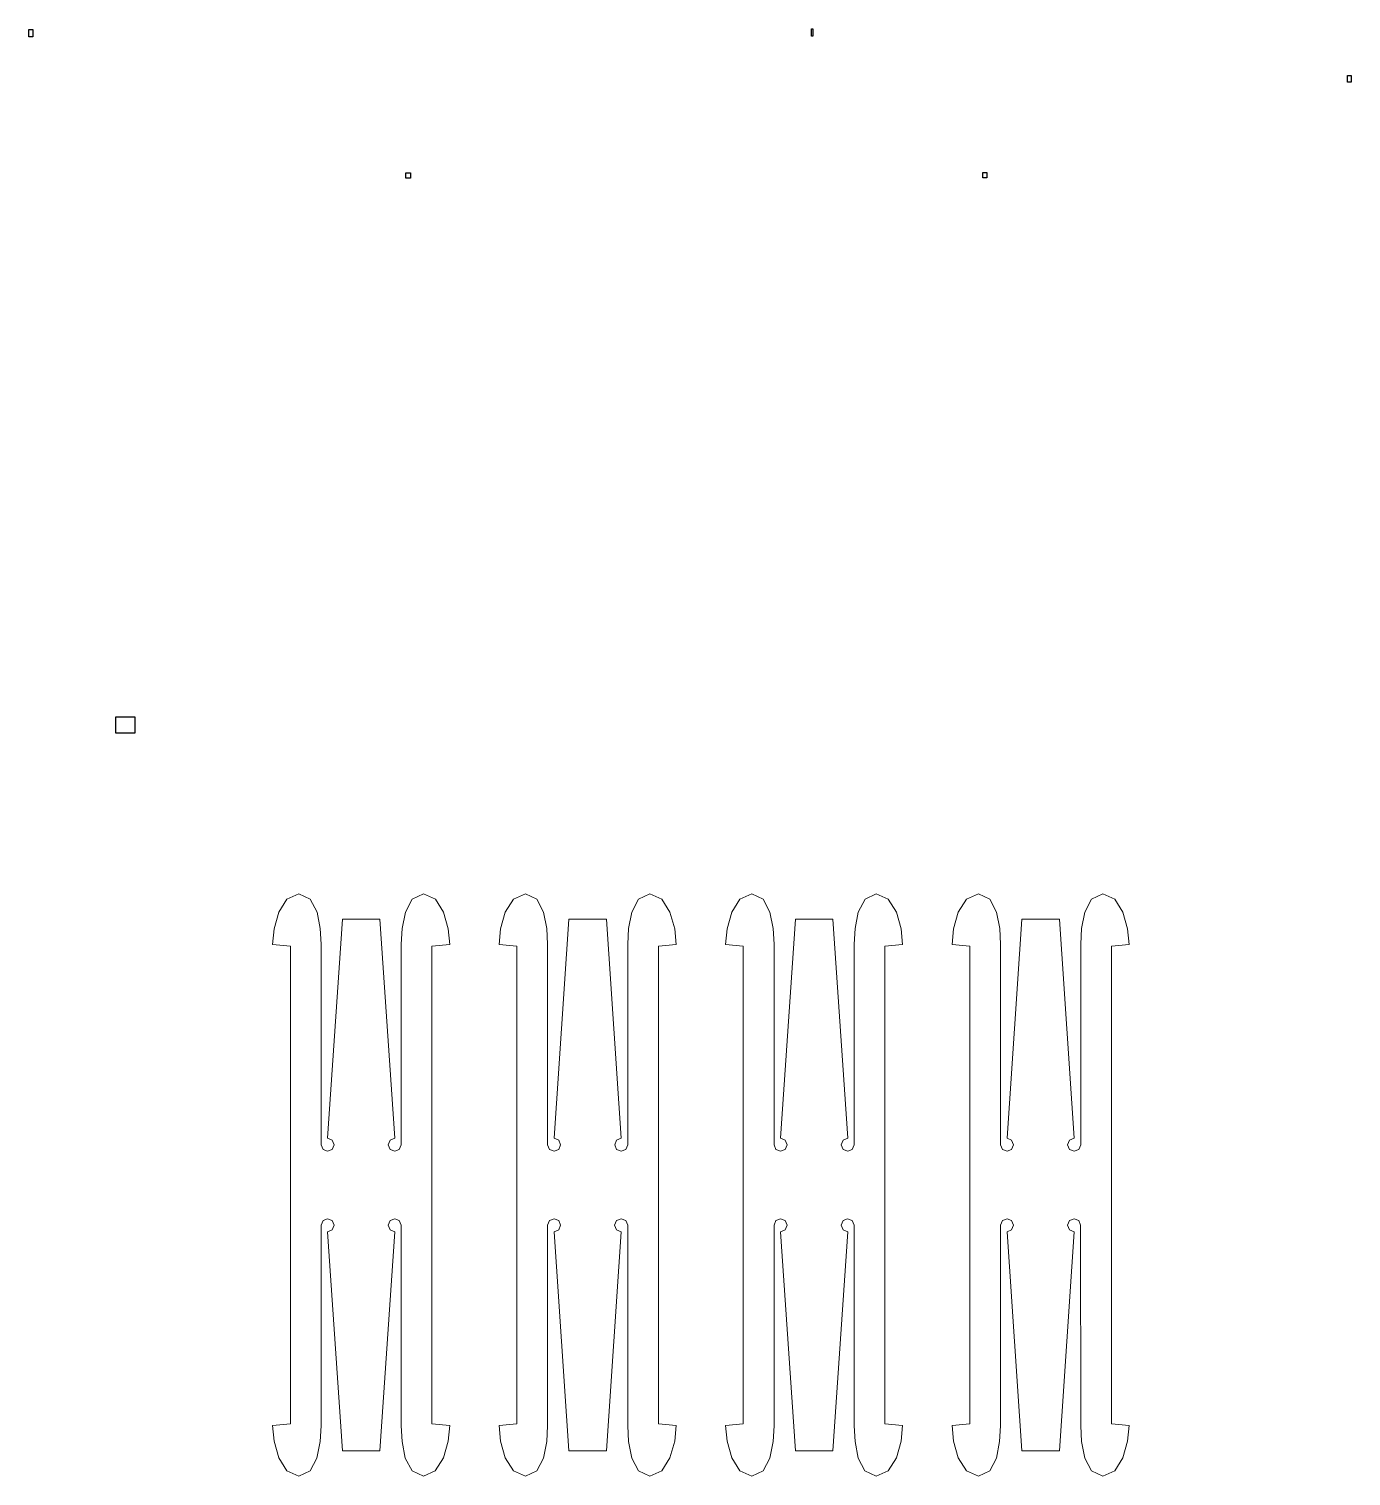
# Model space of a CAD drawing. Header units: millimetres. Extents: x -497 to 476, y -462 to 475.
# Drawn here: x 366.2 to 429.8, y 405 to 474.7 of the extents above; entities that cross this region are included whole.
import ezdxf

# ---------------------------------------------------------------- set-up
doc = ezdxf.new("R2010")
doc.units = ezdxf.units.MM
doc.header["$MEASUREMENT"] = 0
doc.header["$XCLIPFRAME"] = 0
doc.layers.add('layer 1', color=7, linetype='Continuous')
picture_1 = doc.add_image_def('image30.jpg', size_in_pixel=(4789, 4030))
picture_2 = doc.add_image_def('image31.jpg', size_in_pixel=(982, 1826))
picture_3 = doc.add_image_def('image32.jpg', size_in_pixel=(1172, 1334))
picture_4 = doc.add_image_def('image33.jpg', size_in_pixel=(308, 1810))
picture_5 = doc.add_image_def('image34.jpg', size_in_pixel=(1051, 1312))
picture_6 = doc.add_image_def('image35.jpg', size_in_pixel=(857, 1666))

msp = doc.modelspace()

# ---------------------------------------------------------------- linework, layer by layer
at = {"layer": 'layer 1', "lineweight": 9}
for points in [[(384.0946, 420.9369), (384.0946, 420.9369), (384.0946, 430.6092), (384.0946, 430.6092), (384.0946, 430.6092), (384.0946, 430.6092), (384.1354, 431.3653), (384.1354, 431.3653), (384.1354, 431.3653), (384.1354, 431.3653), (384.2914, 432.1524), (384.2914, 432.1524), (384.2914, 432.1524), (384.2914, 432.1524), (384.6153, 432.7715), (384.6153, 432.7715), (384.6153, 432.7715), (384.6153, 432.7715), (385.16, 433.0221), (385.16, 433.0221), (385.16, 433.0221), (385.16, 433.0221), (385.7367, 432.7683), (385.7367, 432.7683), (385.7367, 432.7683), (385.7367, 432.7683), (386.1303, 432.1426), (386.1303, 432.1426), (386.1303, 432.1426), (386.1303, 432.1426), (386.3564, 431.3484), (386.3564, 431.3484), (386.3564, 431.3484), (386.3564, 431.3484), (386.4283, 430.5901), (386.4283, 430.5901), (386.4283, 430.5901), (386.4283, 430.5901), (385.5732, 430.5113), (385.5732, 430.5113), (385.5732, 430.5113), (385.5732, 430.5113), (385.5732, 407.4939), (385.5732, 407.4939), (385.5732, 407.4939), (385.5732, 407.4939), (386.4282, 407.4156), (386.4282, 407.4156), (386.4282, 407.4156), (386.4282, 407.4156), (386.3559, 406.6568), (386.3559, 406.6568), (386.3559, 406.6568), (386.3559, 406.6568), (386.1297, 405.8626), (386.1297, 405.8626), (386.1297, 405.8626), (386.1297, 405.8626), (385.7357, 405.2369), (385.7357, 405.2369), (385.7357, 405.2369), (385.7357, 405.2369), (385.1596, 404.9831), (385.1596, 404.9831), (385.1596, 404.9831), (385.1596, 404.9831), (384.6143, 405.2336), (384.6143, 405.2336), (384.6143, 405.2336), (384.6143, 405.2336), (384.2904, 405.8528), (384.2904, 405.8528), (384.2904, 405.8528), (384.2904, 405.8528), (384.1344, 406.6405), (384.1344, 406.6405), (384.1344, 406.6405), (384.1344, 406.6405), (384.0941, 407.396), (384.0941, 407.396), (384.0941, 407.396), (384.0941, 407.396), (384.0936, 417.0683), (384.0936, 417.0683), (384.0936, 417.0683), (384.0936, 417.0683), (384.0001, 417.2884), (384.0001, 417.2884), (384.0001, 417.2884), (384.0001, 417.2884), (383.7794, 417.3797), (383.7794, 417.3797), (383.7794, 417.3797), (383.7794, 417.3797), (383.557, 417.2873), (383.557, 417.2873), (383.557, 417.2873), (383.557, 417.2873), (383.4652, 417.0649), (383.4652, 417.0649), (383.4652, 417.0649), (383.4652, 417.0649), (383.557, 416.8426), (383.557, 416.8426), (383.557, 416.8426), (383.557, 416.8426), (383.781, 416.7507), (383.781, 416.7507), (383.781, 416.7507), (383.781, 416.7507), (383.0667, 406.1993), (383.0667, 406.1993), (383.0667, 406.1993), (383.0667, 406.1993), (381.2605, 406.1993), (381.2605, 406.1993), (381.2605, 406.1993), (381.2605, 406.1993), (380.5474, 416.7507), (380.5474, 416.7507), (380.5474, 416.7507), (380.5474, 416.7507), (380.7696, 416.8426), (380.7696, 416.8426), (380.7696, 416.8426), (380.7696, 416.8426), (380.8615, 417.0649), (380.8615, 417.0649), (380.8615, 417.0649), (380.8615, 417.0649), (380.7696, 417.2867), (380.7696, 417.2867), (380.7696, 417.2867), (380.7696, 417.2867), (380.5474, 417.3791), (380.5474, 417.3791), (380.5474, 417.3791), (380.5474, 417.3791), (380.3261, 417.2878), (380.3261, 417.2878), (380.3261, 417.2878), (380.3261, 417.2878), (380.2326, 417.0683), (380.2326, 417.0683), (380.2326, 417.0683), (380.2326, 417.0683), (380.2326, 407.396), (380.2326, 407.396), (380.2326, 407.396), (380.2326, 407.396), (380.1918, 406.6399), (380.1918, 406.6399), (380.1918, 406.6399), (380.1918, 406.6399), (380.0358, 405.8528), (380.0358, 405.8528), (380.0358, 405.8528), (380.0358, 405.8528), (379.7119, 405.2336), (379.7119, 405.2336), (379.7119, 405.2336), (379.7119, 405.2336), (379.1672, 404.9831), (379.1672, 404.9831), (379.1672, 404.9831), (379.1672, 404.9831), (378.5904, 405.2369), (378.5904, 405.2369), (378.5904, 405.2369), (378.5904, 405.2369), (378.1969, 405.8626), (378.1969, 405.8626), (378.1969, 405.8626), (378.1969, 405.8626), (377.9707, 406.6568), (377.9707, 406.6568), (377.9707, 406.6568), (377.9707, 406.6568), (377.8989, 407.415), (377.8989, 407.415), (377.8989, 407.415), (377.8989, 407.415), (378.754, 407.4939), (378.754, 407.4939), (378.754, 407.4939), (378.754, 407.4939), (378.754, 430.5113), (378.754, 430.5113), (378.754, 430.5113), (378.754, 430.5113), (377.899, 430.5896), (377.899, 430.5896), (377.899, 430.5896), (377.899, 430.5896), (377.9713, 431.3484), (377.9713, 431.3484), (377.9713, 431.3484), (377.9713, 431.3484), (378.1975, 432.1426), (378.1975, 432.1426), (378.1975, 432.1426), (378.1975, 432.1426), (378.5916, 432.7683), (378.5916, 432.7683), (378.5916, 432.7683), (378.5916, 432.7683), (379.1676, 433.0221), (379.1676, 433.0221), (379.1676, 433.0221), (379.1676, 433.0221), (379.7129, 432.7715), (379.7129, 432.7715), (379.7129, 432.7715), (379.7129, 432.7715), (380.0368, 432.1524), (380.0368, 432.1524), (380.0368, 432.1524), (380.0368, 432.1524), (380.1928, 431.3647), (380.1928, 431.3647), (380.1928, 431.3647), (380.1928, 431.3647), (380.2331, 430.6092), (380.2331, 430.6092), (380.2331, 430.6092), (380.2331, 430.6092), (380.2336, 420.9369), (380.2336, 420.9369), (380.2336, 420.9369), (380.2336, 420.9369), (380.327, 420.7168), (380.327, 420.7168), (380.327, 420.7168), (380.327, 420.7168), (380.5478, 420.6255), (380.5478, 420.6255), (380.5478, 420.6255), (380.5478, 420.6255), (380.7702, 420.7179), (380.7702, 420.7179), (380.7702, 420.7179), (380.7702, 420.7179), (380.862, 420.9403), (380.862, 420.9403), (380.862, 420.9403), (380.862, 420.9403), (380.7702, 421.1626), (380.7702, 421.1626), (380.7702, 421.1626), (380.7702, 421.1626), (380.5478, 421.2545), (380.5478, 421.2545), (380.5478, 421.2545), (380.5478, 421.2545), (381.2605, 431.8059), (381.2605, 431.8059), (381.2605, 431.8059), (381.2605, 431.8059), (383.0666, 431.8059), (383.0666, 431.8059), (383.0666, 431.8059), (383.0666, 431.8059), (383.7798, 421.2545), (383.7798, 421.2545), (383.7798, 421.2545), (383.7798, 421.2545), (383.5576, 421.1626), (383.5576, 421.1626), (383.5576, 421.1626), (383.5576, 421.1626), (383.4657, 420.9403), (383.4657, 420.9403), (383.4657, 420.9403), (383.4657, 420.9403), (383.5576, 420.7185), (383.5576, 420.7185), (383.5576, 420.7185), (383.5576, 420.7185), (383.7798, 420.6261), (383.7798, 420.6261), (383.7798, 420.6261), (383.7798, 420.6261), (384.0012, 420.7174), (384.0012, 420.7174), (384.0012, 420.7174), (384.0012, 420.7174), (384.0946, 420.9369), (384.0946, 420.9369)], [(395.0024, 420.9369), (395.0024, 420.9369), (395.0024, 430.6092), (395.0024, 430.6092), (395.0024, 430.6092), (395.0024, 430.6092), (395.0432, 431.3653), (395.0432, 431.3653), (395.0432, 431.3653), (395.0432, 431.3653), (395.1992, 432.1524), (395.1992, 432.1524), (395.1992, 432.1524), (395.1992, 432.1524), (395.5231, 432.7715), (395.5231, 432.7715), (395.5231, 432.7715), (395.5231, 432.7715), (396.0677, 433.0221), (396.0677, 433.0221), (396.0677, 433.0221), (396.0677, 433.0221), (396.6446, 432.7683), (396.6446, 432.7683), (396.6446, 432.7683), (396.6446, 432.7683), (397.0381, 432.1426), (397.0381, 432.1426), (397.0381, 432.1426), (397.0381, 432.1426), (397.2642, 431.3484), (397.2642, 431.3484), (397.2642, 431.3484), (397.2642, 431.3484), (397.3361, 430.5901), (397.3361, 430.5901), (397.3361, 430.5901), (397.3361, 430.5901), (396.4809, 430.5113), (396.4809, 430.5113), (396.4809, 430.5113), (396.4809, 430.5113), (396.4809, 407.4939), (396.4809, 407.4939), (396.4809, 407.4939), (396.4809, 407.4939), (397.336, 407.4156), (397.336, 407.4156), (397.336, 407.4156), (397.336, 407.4156), (397.2637, 406.6568), (397.2637, 406.6568), (397.2637, 406.6568), (397.2637, 406.6568), (397.0375, 405.8626), (397.0375, 405.8626), (397.0375, 405.8626), (397.0375, 405.8626), (396.6434, 405.2369), (396.6434, 405.2369), (396.6434, 405.2369), (396.6434, 405.2369), (396.0674, 404.9831), (396.0674, 404.9831), (396.0674, 404.9831), (396.0674, 404.9831), (395.5221, 405.2336), (395.5221, 405.2336), (395.5221, 405.2336), (395.5221, 405.2336), (395.1982, 405.8528), (395.1982, 405.8528), (395.1982, 405.8528), (395.1982, 405.8528), (395.0422, 406.6405), (395.0422, 406.6405), (395.0422, 406.6405), (395.0422, 406.6405), (395.0019, 407.396), (395.0019, 407.396), (395.0019, 407.396), (395.0019, 407.396), (395.0014, 417.0683), (395.0014, 417.0683), (395.0014, 417.0683), (395.0014, 417.0683), (394.9079, 417.2884), (394.9079, 417.2884), (394.9079, 417.2884), (394.9079, 417.2884), (394.6872, 417.3797), (394.6872, 417.3797), (394.6872, 417.3797), (394.6872, 417.3797), (394.4648, 417.2873), (394.4648, 417.2873), (394.4648, 417.2873), (394.4648, 417.2873), (394.373, 417.0649), (394.373, 417.0649), (394.373, 417.0649), (394.373, 417.0649), (394.4648, 416.8426), (394.4648, 416.8426), (394.4648, 416.8426), (394.4648, 416.8426), (394.6888, 416.7507), (394.6888, 416.7507), (394.6888, 416.7507), (394.6888, 416.7507), (393.9745, 406.1993), (393.9745, 406.1993), (393.9745, 406.1993), (393.9745, 406.1993), (392.1683, 406.1993), (392.1683, 406.1993), (392.1683, 406.1993), (392.1683, 406.1993), (391.4552, 416.7507), (391.4552, 416.7507), (391.4552, 416.7507), (391.4552, 416.7507), (391.6774, 416.8426), (391.6774, 416.8426), (391.6774, 416.8426), (391.6774, 416.8426), (391.7693, 417.0649), (391.7693, 417.0649), (391.7693, 417.0649), (391.7693, 417.0649), (391.6774, 417.2867), (391.6774, 417.2867), (391.6774, 417.2867), (391.6774, 417.2867), (391.4552, 417.3791), (391.4552, 417.3791), (391.4552, 417.3791), (391.4552, 417.3791), (391.2338, 417.2878), (391.2338, 417.2878), (391.2338, 417.2878), (391.2338, 417.2878), (391.1404, 417.0683), (391.1404, 417.0683), (391.1404, 417.0683), (391.1404, 417.0683), (391.1404, 407.396), (391.1404, 407.396), (391.1404, 407.396), (391.1404, 407.396), (391.0996, 406.6399), (391.0996, 406.6399), (391.0996, 406.6399), (391.0996, 406.6399), (390.9436, 405.8528), (390.9436, 405.8528), (390.9436, 405.8528), (390.9436, 405.8528), (390.6197, 405.2336), (390.6197, 405.2336), (390.6197, 405.2336), (390.6197, 405.2336), (390.075, 404.9831), (390.075, 404.9831), (390.075, 404.9831), (390.075, 404.9831), (389.4982, 405.2369), (389.4982, 405.2369), (389.4982, 405.2369), (389.4982, 405.2369), (389.1047, 405.8626), (389.1047, 405.8626), (389.1047, 405.8626), (389.1047, 405.8626), (388.8786, 406.6568), (388.8786, 406.6568), (388.8786, 406.6568), (388.8786, 406.6568), (388.8067, 407.415), (388.8067, 407.415), (388.8067, 407.415), (388.8067, 407.415), (389.6618, 407.4939), (389.6618, 407.4939), (389.6618, 407.4939), (389.6618, 407.4939), (389.6618, 430.5113), (389.6618, 430.5113), (389.6618, 430.5113), (389.6618, 430.5113), (388.8068, 430.5896), (388.8068, 430.5896), (388.8068, 430.5896), (388.8068, 430.5896), (388.879, 431.3484), (388.879, 431.3484), (388.879, 431.3484), (388.879, 431.3484), (389.1053, 432.1426), (389.1053, 432.1426), (389.1053, 432.1426), (389.1053, 432.1426), (389.4993, 432.7683), (389.4993, 432.7683), (389.4993, 432.7683), (389.4993, 432.7683), (390.0754, 433.0221), (390.0754, 433.0221), (390.0754, 433.0221), (390.0754, 433.0221), (390.6207, 432.7715), (390.6207, 432.7715), (390.6207, 432.7715), (390.6207, 432.7715), (390.9446, 432.1524), (390.9446, 432.1524), (390.9446, 432.1524), (390.9446, 432.1524), (391.1006, 431.3647), (391.1006, 431.3647), (391.1006, 431.3647), (391.1006, 431.3647), (391.1409, 430.6092), (391.1409, 430.6092), (391.1409, 430.6092), (391.1409, 430.6092), (391.1414, 420.9369), (391.1414, 420.9369), (391.1414, 420.9369), (391.1414, 420.9369), (391.2349, 420.7168), (391.2349, 420.7168), (391.2349, 420.7168), (391.2349, 420.7168), (391.4556, 420.6255), (391.4556, 420.6255), (391.4556, 420.6255), (391.4556, 420.6255), (391.678, 420.7179), (391.678, 420.7179), (391.678, 420.7179), (391.678, 420.7179), (391.7698, 420.9403), (391.7698, 420.9403), (391.7698, 420.9403), (391.7698, 420.9403), (391.678, 421.1626), (391.678, 421.1626), (391.678, 421.1626), (391.678, 421.1626), (391.4556, 421.2545), (391.4556, 421.2545), (391.4556, 421.2545), (391.4556, 421.2545), (392.1682, 431.8059), (392.1682, 431.8059), (392.1682, 431.8059), (392.1682, 431.8059), (393.9744, 431.8059), (393.9744, 431.8059), (393.9744, 431.8059), (393.9744, 431.8059), (394.6876, 421.2545), (394.6876, 421.2545), (394.6876, 421.2545), (394.6876, 421.2545), (394.4654, 421.1626), (394.4654, 421.1626), (394.4654, 421.1626), (394.4654, 421.1626), (394.3735, 420.9403), (394.3735, 420.9403), (394.3735, 420.9403), (394.3735, 420.9403), (394.4654, 420.7185), (394.4654, 420.7185), (394.4654, 420.7185), (394.4654, 420.7185), (394.6876, 420.6261), (394.6876, 420.6261), (394.6876, 420.6261), (394.6876, 420.6261), (394.9089, 420.7174), (394.9089, 420.7174), (394.9089, 420.7174), (394.9089, 420.7174), (395.0024, 420.9369), (395.0024, 420.9369)], [(405.9102, 420.9369), (405.9102, 420.9369), (405.9102, 430.6092), (405.9102, 430.6092), (405.9102, 430.6092), (405.9102, 430.6092), (405.951, 431.3653), (405.951, 431.3653), (405.951, 431.3653), (405.951, 431.3653), (406.107, 432.1524), (406.107, 432.1524), (406.107, 432.1524), (406.107, 432.1524), (406.4309, 432.7715), (406.4309, 432.7715), (406.4309, 432.7715), (406.4309, 432.7715), (406.9755, 433.0221), (406.9755, 433.0221), (406.9755, 433.0221), (406.9755, 433.0221), (407.5523, 432.7683), (407.5523, 432.7683), (407.5523, 432.7683), (407.5523, 432.7683), (407.9459, 432.1426), (407.9459, 432.1426), (407.9459, 432.1426), (407.9459, 432.1426), (408.172, 431.3484), (408.172, 431.3484), (408.172, 431.3484), (408.172, 431.3484), (408.2439, 430.5901), (408.2439, 430.5901), (408.2439, 430.5901), (408.2439, 430.5901), (407.3887, 430.5113), (407.3887, 430.5113), (407.3887, 430.5113), (407.3887, 430.5113), (407.3887, 407.4939), (407.3887, 407.4939), (407.3887, 407.4939), (407.3887, 407.4939), (408.2438, 407.4156), (408.2438, 407.4156), (408.2438, 407.4156), (408.2438, 407.4156), (408.1715, 406.6568), (408.1715, 406.6568), (408.1715, 406.6568), (408.1715, 406.6568), (407.9453, 405.8626), (407.9453, 405.8626), (407.9453, 405.8626), (407.9453, 405.8626), (407.5513, 405.2369), (407.5513, 405.2369), (407.5513, 405.2369), (407.5513, 405.2369), (406.9751, 404.9831), (406.9751, 404.9831), (406.9751, 404.9831), (406.9751, 404.9831), (406.4299, 405.2336), (406.4299, 405.2336), (406.4299, 405.2336), (406.4299, 405.2336), (406.106, 405.8528), (406.106, 405.8528), (406.106, 405.8528), (406.106, 405.8528), (405.95, 406.6405), (405.95, 406.6405), (405.95, 406.6405), (405.95, 406.6405), (405.9097, 407.396), (405.9097, 407.396), (405.9097, 407.396), (405.9097, 407.396), (405.9092, 417.0683), (405.9092, 417.0683), (405.9092, 417.0683), (405.9092, 417.0683), (405.8157, 417.2884), (405.8157, 417.2884), (405.8157, 417.2884), (405.8157, 417.2884), (405.595, 417.3797), (405.595, 417.3797), (405.595, 417.3797), (405.595, 417.3797), (405.3726, 417.2873), (405.3726, 417.2873), (405.3726, 417.2873), (405.3726, 417.2873), (405.2808, 417.0649), (405.2808, 417.0649), (405.2808, 417.0649), (405.2808, 417.0649), (405.3726, 416.8426), (405.3726, 416.8426), (405.3726, 416.8426), (405.3726, 416.8426), (405.5966, 416.7507), (405.5966, 416.7507), (405.5966, 416.7507), (405.5966, 416.7507), (404.8823, 406.1993), (404.8823, 406.1993), (404.8823, 406.1993), (404.8823, 406.1993), (403.0761, 406.1993), (403.0761, 406.1993), (403.0761, 406.1993), (403.0761, 406.1993), (402.363, 416.7507), (402.363, 416.7507), (402.363, 416.7507), (402.363, 416.7507), (402.5852, 416.8426), (402.5852, 416.8426), (402.5852, 416.8426), (402.5852, 416.8426), (402.6771, 417.0649), (402.6771, 417.0649), (402.6771, 417.0649), (402.6771, 417.0649), (402.5852, 417.2867), (402.5852, 417.2867), (402.5852, 417.2867), (402.5852, 417.2867), (402.363, 417.3791), (402.363, 417.3791), (402.363, 417.3791), (402.363, 417.3791), (402.1416, 417.2878), (402.1416, 417.2878), (402.1416, 417.2878), (402.1416, 417.2878), (402.0482, 417.0683), (402.0482, 417.0683), (402.0482, 417.0683), (402.0482, 417.0683), (402.0482, 407.396), (402.0482, 407.396), (402.0482, 407.396), (402.0482, 407.396), (402.0074, 406.6399), (402.0074, 406.6399), (402.0074, 406.6399), (402.0074, 406.6399), (401.8514, 405.8528), (401.8514, 405.8528), (401.8514, 405.8528), (401.8514, 405.8528), (401.5275, 405.2336), (401.5275, 405.2336), (401.5275, 405.2336), (401.5275, 405.2336), (400.9828, 404.9831), (400.9828, 404.9831), (400.9828, 404.9831), (400.9828, 404.9831), (400.406, 405.2369), (400.406, 405.2369), (400.406, 405.2369), (400.406, 405.2369), (400.0125, 405.8626), (400.0125, 405.8626), (400.0125, 405.8626), (400.0125, 405.8626), (399.7863, 406.6568), (399.7863, 406.6568), (399.7863, 406.6568), (399.7863, 406.6568), (399.7145, 407.415), (399.7145, 407.415), (399.7145, 407.415), (399.7145, 407.415), (400.5696, 407.4939), (400.5696, 407.4939), (400.5696, 407.4939), (400.5696, 407.4939), (400.5696, 430.5113), (400.5696, 430.5113), (400.5696, 430.5113), (400.5696, 430.5113), (399.7146, 430.5896), (399.7146, 430.5896), (399.7146, 430.5896), (399.7146, 430.5896), (399.7868, 431.3484), (399.7868, 431.3484), (399.7868, 431.3484), (399.7868, 431.3484), (400.0131, 432.1426), (400.0131, 432.1426), (400.0131, 432.1426), (400.0131, 432.1426), (400.4071, 432.7683), (400.4071, 432.7683), (400.4071, 432.7683), (400.4071, 432.7683), (400.9832, 433.0221), (400.9832, 433.0221), (400.9832, 433.0221), (400.9832, 433.0221), (401.5285, 432.7715), (401.5285, 432.7715), (401.5285, 432.7715), (401.5285, 432.7715), (401.8524, 432.1524), (401.8524, 432.1524), (401.8524, 432.1524), (401.8524, 432.1524), (402.0084, 431.3647), (402.0084, 431.3647), (402.0084, 431.3647), (402.0084, 431.3647), (402.0487, 430.6092), (402.0487, 430.6092), (402.0487, 430.6092), (402.0487, 430.6092), (402.0492, 420.9369), (402.0492, 420.9369), (402.0492, 420.9369), (402.0492, 420.9369), (402.1426, 420.7168), (402.1426, 420.7168), (402.1426, 420.7168), (402.1426, 420.7168), (402.3633, 420.6255), (402.3633, 420.6255), (402.3633, 420.6255), (402.3633, 420.6255), (402.5858, 420.7179), (402.5858, 420.7179), (402.5858, 420.7179), (402.5858, 420.7179), (402.6776, 420.9403), (402.6776, 420.9403), (402.6776, 420.9403), (402.6776, 420.9403), (402.5858, 421.1626), (402.5858, 421.1626), (402.5858, 421.1626), (402.5858, 421.1626), (402.3633, 421.2545), (402.3633, 421.2545), (402.3633, 421.2545), (402.3633, 421.2545), (403.076, 431.8059), (403.076, 431.8059), (403.076, 431.8059), (403.076, 431.8059), (404.8822, 431.8059), (404.8822, 431.8059), (404.8822, 431.8059), (404.8822, 431.8059), (405.5954, 421.2545), (405.5954, 421.2545), (405.5954, 421.2545), (405.5954, 421.2545), (405.3732, 421.1626), (405.3732, 421.1626), (405.3732, 421.1626), (405.3732, 421.1626), (405.2813, 420.9403), (405.2813, 420.9403), (405.2813, 420.9403), (405.2813, 420.9403), (405.3732, 420.7185), (405.3732, 420.7185), (405.3732, 420.7185), (405.3732, 420.7185), (405.5954, 420.6261), (405.5954, 420.6261), (405.5954, 420.6261), (405.5954, 420.6261), (405.8167, 420.7174), (405.8167, 420.7174), (405.8167, 420.7174), (405.8167, 420.7174), (405.9102, 420.9369), (405.9102, 420.9369)], [(416.818, 420.9369), (416.818, 420.9369), (416.818, 430.6092), (416.818, 430.6092), (416.818, 430.6092), (416.818, 430.6092), (416.8588, 431.3653), (416.8588, 431.3653), (416.8588, 431.3653), (416.8588, 431.3653), (417.0148, 432.1524), (417.0148, 432.1524), (417.0148, 432.1524), (417.0148, 432.1524), (417.3387, 432.7715), (417.3387, 432.7715), (417.3387, 432.7715), (417.3387, 432.7715), (417.8833, 433.0221), (417.8833, 433.0221), (417.8833, 433.0221), (417.8833, 433.0221), (418.4601, 432.7683), (418.4601, 432.7683), (418.4601, 432.7683), (418.4601, 432.7683), (418.8537, 432.1426), (418.8537, 432.1426), (418.8537, 432.1426), (418.8537, 432.1426), (419.0798, 431.3484), (419.0798, 431.3484), (419.0798, 431.3484), (419.0798, 431.3484), (419.1516, 430.5901), (419.1516, 430.5901), (419.1516, 430.5901), (419.1516, 430.5901), (418.2965, 430.5113), (418.2965, 430.5113), (418.2965, 430.5113), (418.2965, 430.5113), (418.2965, 407.4939), (418.2965, 407.4939), (418.2965, 407.4939), (418.2965, 407.4939), (419.1515, 407.4156), (419.1515, 407.4156), (419.1515, 407.4156), (419.1515, 407.4156), (419.0793, 406.6568), (419.0793, 406.6568), (419.0793, 406.6568), (419.0793, 406.6568), (418.8531, 405.8626), (418.8531, 405.8626), (418.8531, 405.8626), (418.8531, 405.8626), (418.459, 405.2369), (418.459, 405.2369), (418.459, 405.2369), (418.459, 405.2369), (417.8829, 404.9831), (417.8829, 404.9831), (417.8829, 404.9831), (417.8829, 404.9831), (417.3377, 405.2336), (417.3377, 405.2336), (417.3377, 405.2336), (417.3377, 405.2336), (417.0137, 405.8528), (417.0137, 405.8528), (417.0137, 405.8528), (417.0137, 405.8528), (416.8577, 406.6405), (416.8577, 406.6405), (416.8577, 406.6405), (416.8577, 406.6405), (416.8175, 407.396), (416.8175, 407.396), (416.8175, 407.396), (416.8175, 407.396), (416.817, 417.0683), (416.817, 417.0683), (416.817, 417.0683), (416.817, 417.0683), (416.7235, 417.2884), (416.7235, 417.2884), (416.7235, 417.2884), (416.7235, 417.2884), (416.5028, 417.3797), (416.5028, 417.3797), (416.5028, 417.3797), (416.5028, 417.3797), (416.2804, 417.2873), (416.2804, 417.2873), (416.2804, 417.2873), (416.2804, 417.2873), (416.1886, 417.0649), (416.1886, 417.0649), (416.1886, 417.0649), (416.1886, 417.0649), (416.2804, 416.8426), (416.2804, 416.8426), (416.2804, 416.8426), (416.2804, 416.8426), (416.5044, 416.7507), (416.5044, 416.7507), (416.5044, 416.7507), (416.5044, 416.7507), (415.7901, 406.1993), (415.7901, 406.1993), (415.7901, 406.1993), (415.7901, 406.1993), (413.9839, 406.1993), (413.9839, 406.1993), (413.9839, 406.1993), (413.9839, 406.1993), (413.2707, 416.7507), (413.2707, 416.7507), (413.2707, 416.7507), (413.2707, 416.7507), (413.493, 416.8426), (413.493, 416.8426), (413.493, 416.8426), (413.493, 416.8426), (413.5848, 417.0649), (413.5848, 417.0649), (413.5848, 417.0649), (413.5848, 417.0649), (413.493, 417.2867), (413.493, 417.2867), (413.493, 417.2867), (413.493, 417.2867), (413.2707, 417.3791), (413.2707, 417.3791), (413.2707, 417.3791), (413.2707, 417.3791), (413.0494, 417.2878), (413.0494, 417.2878), (413.0494, 417.2878), (413.0494, 417.2878), (412.956, 417.0683), (412.956, 417.0683), (412.956, 417.0683), (412.956, 417.0683), (412.956, 407.396), (412.956, 407.396), (412.956, 407.396), (412.956, 407.396), (412.9152, 406.6399), (412.9152, 406.6399), (412.9152, 406.6399), (412.9152, 406.6399), (412.7592, 405.8528), (412.7592, 405.8528), (412.7592, 405.8528), (412.7592, 405.8528), (412.4353, 405.2336), (412.4353, 405.2336), (412.4353, 405.2336), (412.4353, 405.2336), (411.8906, 404.9831), (411.8906, 404.9831), (411.8906, 404.9831), (411.8906, 404.9831), (411.3138, 405.2369), (411.3138, 405.2369), (411.3138, 405.2369), (411.3138, 405.2369), (410.9202, 405.8626), (410.9202, 405.8626), (410.9202, 405.8626), (410.9202, 405.8626), (410.6941, 406.6568), (410.6941, 406.6568), (410.6941, 406.6568), (410.6941, 406.6568), (410.6223, 407.415), (410.6223, 407.415), (410.6223, 407.415), (410.6223, 407.415), (411.4774, 407.4939), (411.4774, 407.4939), (411.4774, 407.4939), (411.4774, 407.4939), (411.4774, 430.5113), (411.4774, 430.5113), (411.4774, 430.5113), (411.4774, 430.5113), (410.6224, 430.5896), (410.6224, 430.5896), (410.6224, 430.5896), (410.6224, 430.5896), (410.6946, 431.3484), (410.6946, 431.3484), (410.6946, 431.3484), (410.6946, 431.3484), (410.9208, 432.1426), (410.9208, 432.1426), (410.9208, 432.1426), (410.9208, 432.1426), (411.3149, 432.7683), (411.3149, 432.7683), (411.3149, 432.7683), (411.3149, 432.7683), (411.891, 433.0221), (411.891, 433.0221), (411.891, 433.0221), (411.891, 433.0221), (412.4362, 432.7715), (412.4362, 432.7715), (412.4362, 432.7715), (412.4362, 432.7715), (412.7602, 432.1524), (412.7602, 432.1524), (412.7602, 432.1524), (412.7602, 432.1524), (412.9162, 431.3647), (412.9162, 431.3647), (412.9162, 431.3647), (412.9162, 431.3647), (412.9564, 430.6092), (412.9564, 430.6092), (412.9564, 430.6092), (412.9564, 430.6092), (412.9569, 420.9369), (412.9569, 420.9369), (412.9569, 420.9369), (412.9569, 420.9369), (413.0504, 420.7168), (413.0504, 420.7168), (413.0504, 420.7168), (413.0504, 420.7168), (413.2712, 420.6255), (413.2712, 420.6255), (413.2712, 420.6255), (413.2712, 420.6255), (413.4936, 420.7179), (413.4936, 420.7179), (413.4936, 420.7179), (413.4936, 420.7179), (413.5853, 420.9403), (413.5853, 420.9403), (413.5853, 420.9403), (413.5853, 420.9403), (413.4936, 421.1626), (413.4936, 421.1626), (413.4936, 421.1626), (413.4936, 421.1626), (413.2712, 421.2545), (413.2712, 421.2545), (413.2712, 421.2545), (413.2712, 421.2545), (413.9838, 431.8059), (413.9838, 431.8059), (413.9838, 431.8059), (413.9838, 431.8059), (415.79, 431.8059), (415.79, 431.8059), (415.79, 431.8059), (415.79, 431.8059), (416.5032, 421.2545), (416.5032, 421.2545), (416.5032, 421.2545), (416.5032, 421.2545), (416.281, 421.1626), (416.281, 421.1626), (416.281, 421.1626), (416.281, 421.1626), (416.1891, 420.9403), (416.1891, 420.9403), (416.1891, 420.9403), (416.1891, 420.9403), (416.281, 420.7185), (416.281, 420.7185), (416.281, 420.7185), (416.281, 420.7185), (416.5032, 420.6261), (416.5032, 420.6261), (416.5032, 420.6261), (416.5032, 420.6261), (416.7245, 420.7174), (416.7245, 420.7174), (416.7245, 420.7174), (416.7245, 420.7174), (416.818, 420.9369), (416.818, 420.9369)]]:
    msp.add_open_spline(points, degree=3, knots=[0, 0, 0, 0, 0.0136986, 0.0136986, 0.0136986, 0.0136986, 0.0273973, 0.0273973, 0.0273973, 0.0273973, 0.0410959, 0.0410959, 0.0410959, 0.0410959, 0.0547945, 0.0547945, 0.0547945, 0.0547945, 0.0684932, 0.0684932, 0.0684932, 0.0684932, 0.0821918, 0.0821918, 0.0821918, 0.0821918, 0.0958904, 0.0958904, 0.0958904, 0.0958904, 0.109589, 0.109589, 0.109589, 0.109589, 0.1232877, 0.1232877, 0.1232877, 0.1232877, 0.1369863, 0.1369863, 0.1369863, 0.1369863, 0.1506849, 0.1506849, 0.1506849, 0.1506849, 0.1643836, 0.1643836, 0.1643836, 0.1643836, 0.1780822, 0.1780822, 0.1780822, 0.1780822, 0.1917808, 0.1917808, 0.1917808, 0.1917808, 0.2054795, 0.2054795, 0.2054795, 0.2054795, 0.2191781, 0.2191781, 0.2191781, 0.2191781, 0.2328767, 0.2328767, 0.2328767, 0.2328767, 0.2465753, 0.2465753, 0.2465753, 0.2465753, 0.260274, 0.260274, 0.260274, 0.260274, 0.2739726, 0.2739726, 0.2739726, 0.2739726, 0.2876712, 0.2876712, 0.2876712, 0.2876712, 0.3013699, 0.3013699, 0.3013699, 0.3013699, 0.3150685, 0.3150685, 0.3150685, 0.3150685, 0.3287671, 0.3287671, 0.3287671, 0.3287671, 0.3424658, 0.3424658, 0.3424658, 0.3424658, 0.3561644, 0.3561644, 0.3561644, 0.3561644, 0.369863, 0.369863, 0.369863, 0.369863, 0.3835616, 0.3835616, 0.3835616, 0.3835616, 0.3972603, 0.3972603, 0.3972603, 0.3972603, 0.4109589, 0.4109589, 0.4109589, 0.4109589, 0.4246575, 0.4246575, 0.4246575, 0.4246575, 0.4383562, 0.4383562, 0.4383562, 0.4383562, 0.4520548, 0.4520548, 0.4520548, 0.4520548, 0.4657534, 0.4657534, 0.4657534, 0.4657534, 0.4794521, 0.4794521, 0.4794521, 0.4794521, 0.4931507, 0.4931507, 0.4931507, 0.4931507, 0.5068493, 0.5068493, 0.5068493, 0.5068493, 0.5205479, 0.5205479, 0.5205479, 0.5205479, 0.5342466, 0.5342466, 0.5342466, 0.5342466, 0.5479452, 0.5479452, 0.5479452, 0.5479452, 0.5616438, 0.5616438, 0.5616438, 0.5616438, 0.5753425, 0.5753425, 0.5753425, 0.5753425, 0.5890411, 0.5890411, 0.5890411, 0.5890411, 0.6027397, 0.6027397, 0.6027397, 0.6027397, 0.6164384, 0.6164384, 0.6164384, 0.6164384, 0.630137, 0.630137, 0.630137, 0.630137, 0.6438356, 0.6438356, 0.6438356, 0.6438356, 0.6575342, 0.6575342, 0.6575342, 0.6575342, 0.6712329, 0.6712329, 0.6712329, 0.6712329, 0.6849315, 0.6849315, 0.6849315, 0.6849315, 0.6986301, 0.6986301, 0.6986301, 0.6986301, 0.7123288, 0.7123288, 0.7123288, 0.7123288, 0.7260274, 0.7260274, 0.7260274, 0.7260274, 0.739726, 0.739726, 0.739726, 0.739726, 0.7534247, 0.7534247, 0.7534247, 0.7534247, 0.7671233, 0.7671233, 0.7671233, 0.7671233, 0.7808219, 0.7808219, 0.7808219, 0.7808219, 0.7945205, 0.7945205, 0.7945205, 0.7945205, 0.8082192, 0.8082192, 0.8082192, 0.8082192, 0.8219178, 0.8219178, 0.8219178, 0.8219178, 0.8356164, 0.8356164, 0.8356164, 0.8356164, 0.8493151, 0.8493151, 0.8493151, 0.8493151, 0.8630137, 0.8630137, 0.8630137, 0.8630137, 0.8767123, 0.8767123, 0.8767123, 0.8767123, 0.890411, 0.890411, 0.890411, 0.890411, 0.9041096, 0.9041096, 0.9041096, 0.9041096, 0.9178082, 0.9178082, 0.9178082, 0.9178082, 0.9315068, 0.9315068, 0.9315068, 0.9315068, 0.9452055, 0.9452055, 0.9452055, 0.9452055, 0.9589041, 0.9589041, 0.9589041, 0.9589041, 0.9726027, 0.9726027, 0.9726027, 0.9726027, 1, 1, 1, 1], dxfattribs=at)

# ---------------------------------------------------------------- pictures from other files: only their frames are drawn
at = {"layer": 'layer 1'}
image = msp.add_image(picture_2, insert=(361.1401, 455.6367), size_in_units=(13.6389, 25.3611), dxfattribs=at)
image.set_boundary_path([(361.14, 455.637), (374.792, 481.004)])
image.dxf.flags = 3
image = msp.add_image(picture_4, insert=(398.3189, 455.8906), size_in_units=(4.2778, 25.1389), dxfattribs=at)
image.set_boundary_path([(398.319, 455.89), (402.605, 481.036)])
image.dxf.flags = 3
image = msp.add_image(picture_6, insert=(423.782, 455.6367), size_in_units=(11.9028, 23.1389), dxfattribs=at)
image.set_boundary_path([(423.782, 455.637), (435.688, 478.781)])
image.dxf.flags = 3
image = msp.add_image(picture_3, insert=(379.0467, 455.573), size_in_units=(16.2778, 18.5278), dxfattribs=at)
image.set_boundary_path([(379.047, 455.573), (395.334, 474.115)])
image.dxf.flags = 3
image = msp.add_image(picture_5, insert=(406.4466, 455.8906), size_in_units=(14.5972, 18.2222), dxfattribs=at)
image.set_boundary_path([(406.447, 455.89), (421.051, 474.115)])
image.dxf.flags = 3
image = msp.add_image(picture_1, insert=(365.2639, 391.0147), size_in_units=(66.5139, 55.9722), dxfattribs=at)
image.set_boundary_path([(365.264, 391.015), (431.787, 446.99)])
image.dxf.flags = 3

doc.saveas('drawing.dxf')
